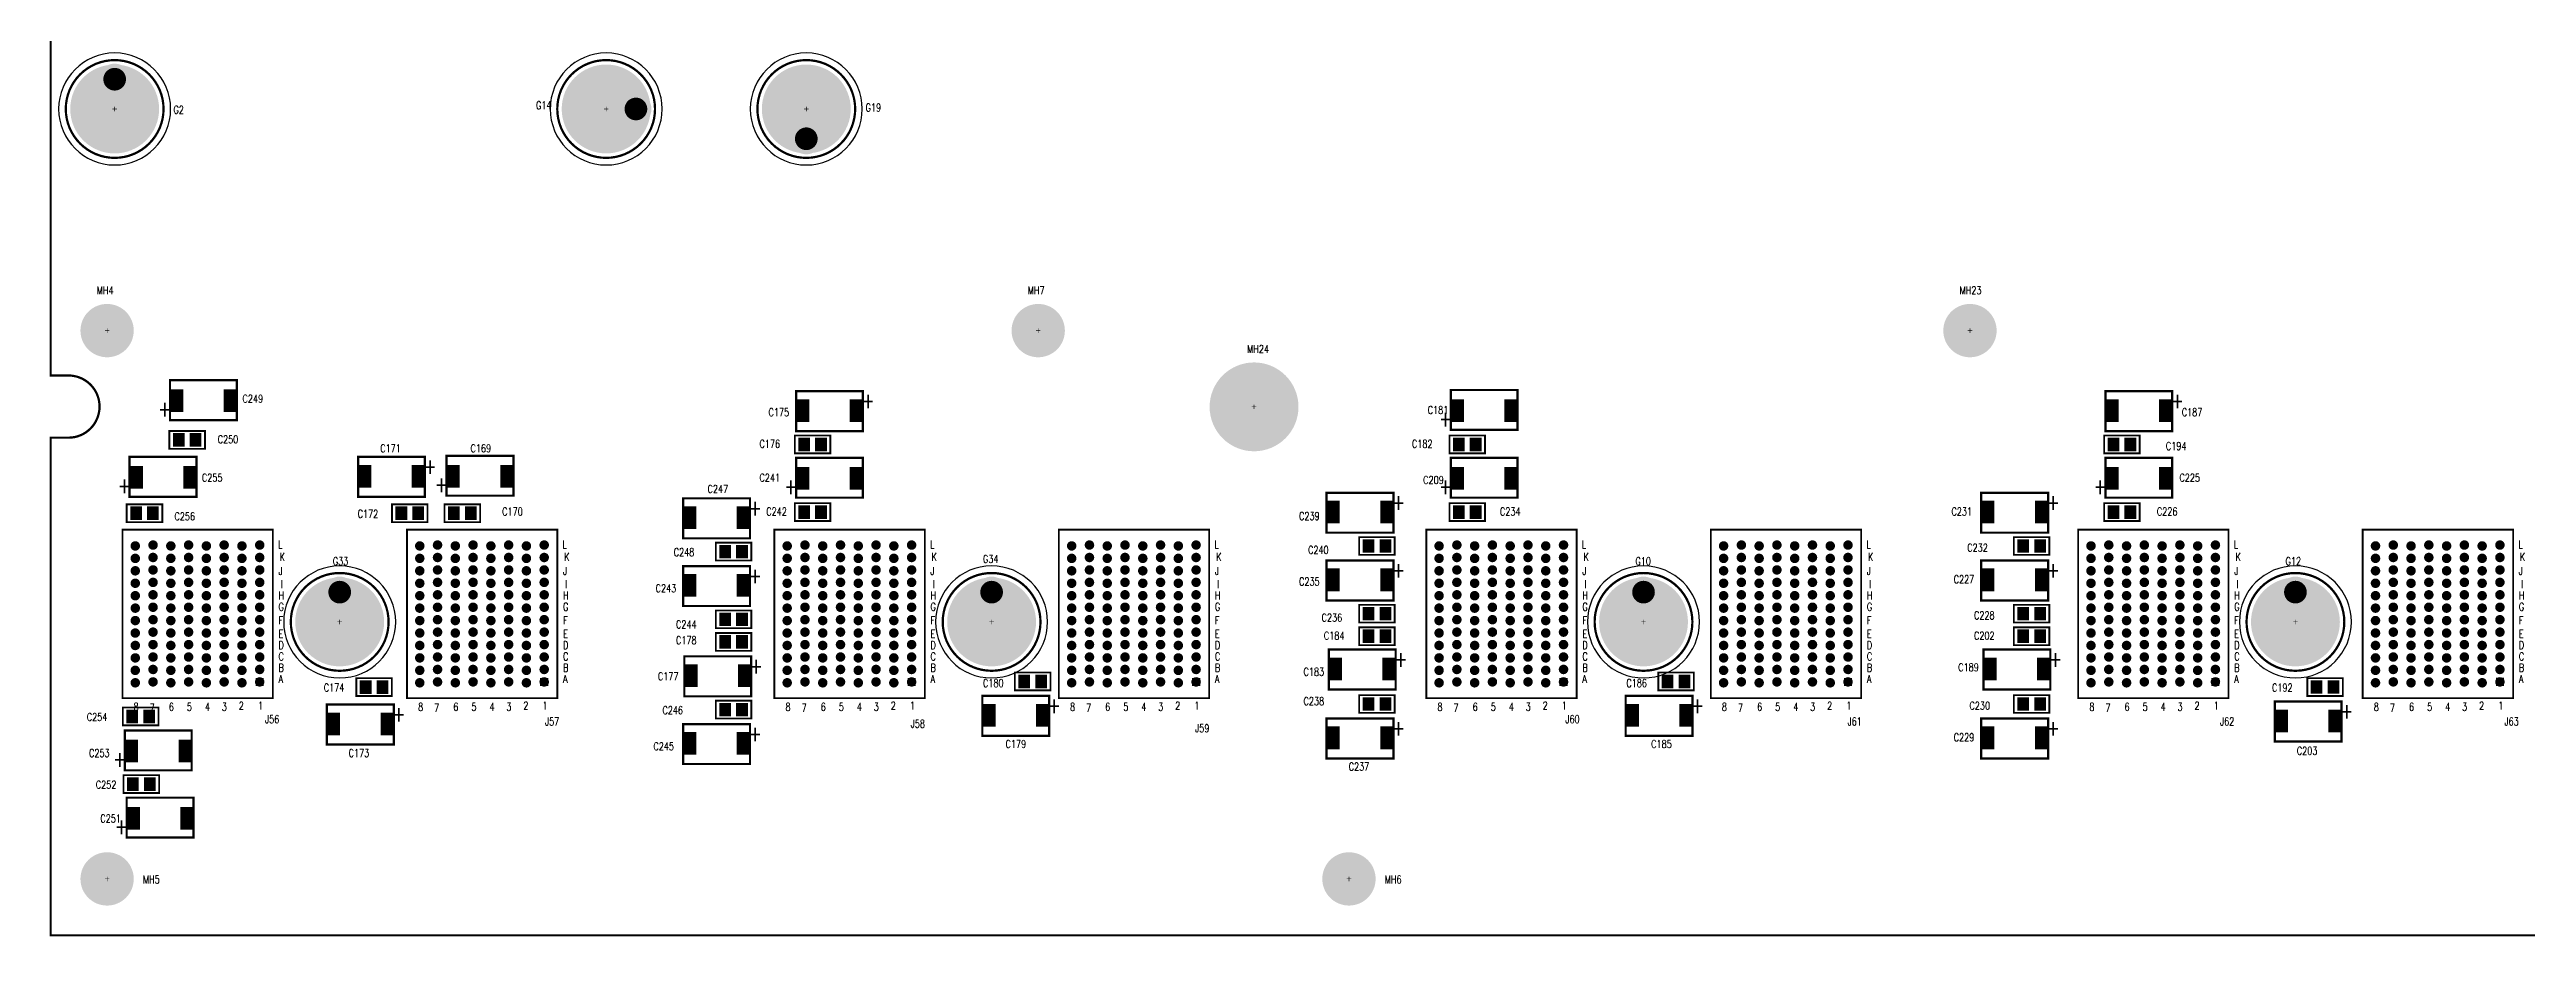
# Model space of a CAD drawing. Extents: x -1 to 432, y 0 to 280.
# Drawn here: x -0.1 to 278.6, y -0.1 to 99.7 of the extents above; entities that cross this region are included whole.
import ezdxf

# ---------------------------------------------------------------- set-up
doc = ezdxf.new("R2010")
doc.units = 0
doc.linetypes.add('KEEPOUT_00011000$0', pattern=[2, 1, 1])
for name, color, linetype in [('BOARD_OUTLINE_00', 2, 'CONTINUOUS'), ('DRIL_NPLTE_THRU_01', 176, 'CONTINUOUS'), ('DRIL_PLTE_THRU_01', 176, 'CONTINUOUS'), ('DRIL_SYMBOL', 2, 'CONTINUOUS'), ('KEEPOUT_-1', 2, 'CONTINUOUS'), ('PADS_INNER', 5, 'CONTINUOUS'), ('PADS_TOP', 5, 'CONTINUOUS'), ('PADS_XR_21', 4, 'CONTINUOUS'), ('PADS_XR_23', 4, 'CONTINUOUS'), ('PADS_XR_28', 4, 'CONTINUOUS'), ('PART_NAME_26', 255, 'CONTINUOUS'), ('PART_TOP_2DLINE_26', 222, 'CONTINUOUS'), ('PART_TOP_TEXT_26', 222, 'CONTINUOUS')]:
    doc.layers.add(name, color=color, linetype=linetype)
doc.styles.add('W0$127', font='simplex', dxfattribs={"width": 0.75})
doc.styles.add('W0$254', font='simplex', dxfattribs={"width": 0.75})

# ---------------------------------------------------------------- blocks, each defined once
blk = doc.blocks.new('SMOOTH_0$254')
at = {"const_width": 0.127}
blk.add_lwpolyline([(-0.0635, 0, 1), (0.0635, 0, 1)], format="xyb", close=True, dxfattribs=at)
blk = doc.blocks.new('BOARD_30791')
at = {"layer": 'BOARD_OUTLINE_00', "const_width": 0.254}
blk.add_lwpolyline([(290.399978, 279.4), (139.400026, 279.4, -1), (132.4, 279.4), (19.4, 279.4, -1), (12.4, 279.4), (0, 279.4), (0, 213.01), (2, 213.01, -1), (2, 206.01), (0, 206.01), (0, 63), (2, 63, -1), (2, 56), (0, 56), (0, 0), (431.8, 0)], format="xyb", dxfattribs=at)
at = {"layer": 'BOARD_OUTLINE_00'}
blk.add_blockref('SMOOTH_0$254', (0, 0), dxfattribs=at)
blk = doc.blocks.new('PART_BODY_TOP_1')
at = {"layer": 'KEEPOUT_-1', "linetype": 'KEEPOUT_00011000$0'}
blk.add_lwpolyline([(-6.3, 0, 1), (6.3, 0, 1)], format="xyb", close=True, dxfattribs=at)
at = {"layer": 'PART_TOP_2DLINE_26', "const_width": 0.254}
blk.add_lwpolyline([(5.5, 0, 1), (-5.5, 0, 1)], format="xyb", close=True, dxfattribs=at)
blk = doc.blocks.new('DRIL_SYMBOL_5$15')
at = {"layer": 'DRIL_SYMBOL', "const_width": 0.0508}
for points in [[(-0.254, 0), (0.254, 0)], [(0, -0.254), (0, 0.254)]]:
    blk.add_lwpolyline(points, dxfattribs=at)
blk = doc.blocks.new('DRIL_HOLE_5$15')
at = {"const_width": 2.575}
blk.add_lwpolyline([(-1.2875, 0, 1), (1.2875, 0, 1)], format="xyb", close=True, dxfattribs=at)
blk.add_blockref('DRIL_SYMBOL_5$15', (0, 0))
blk = doc.blocks.new('PAD_0')
at = {"const_width": 5}
blk.add_lwpolyline([(0, -2.5, 1), (0, 2.5, 1)], format="xyb", close=True, dxfattribs=at)
blk = doc.blocks.new('STK_TOP_181')
at = {"layer": 'DRIL_PLTE_THRU_01'}
blk.add_blockref('DRIL_HOLE_5$15', (0, 0), dxfattribs=at)
at = {"layer": 'PADS_INNER'}
blk.add_blockref('PAD_0', (0, 0), dxfattribs=at)
at = {"layer": 'PADS_TOP'}
blk.add_blockref('PAD_0', (0, 0), dxfattribs=at)
blk = doc.blocks.new('DRIL_SYMBOL_2$55')
at = {"layer": 'DRIL_SYMBOL', "const_width": 0.0508}
for points in [[(-0.254, 0), (0.254, 0)], [(0, -0.254), (0, 0.254)]]:
    blk.add_lwpolyline(points, dxfattribs=at)
blk = doc.blocks.new('DRIL_HOLE_2$55')
at = {"const_width": 1.275}
blk.add_lwpolyline([(-0.6375, 0, 1), (0.6375, 0, 1)], format="xyb", close=True, dxfattribs=at)
blk.add_blockref('DRIL_SYMBOL_2$55', (0, 0))
blk = doc.blocks.new('PAD_1')
at = {"const_width": 1.75}
blk.add_lwpolyline([(0, -0.875, 1), (0, 0.875, 1)], format="xyb", close=True, dxfattribs=at)
blk = doc.blocks.new('STK_TOP_182')
at = {"layer": 'DRIL_PLTE_THRU_01'}
blk.add_blockref('DRIL_HOLE_2$55', (0, 0), dxfattribs=at)
at = {"layer": 'PADS_INNER'}
blk.add_blockref('PAD_1', (0, 0), dxfattribs=at)
at = {"layer": 'PADS_TOP'}
blk.add_blockref('PAD_1', (0, 0), dxfattribs=at)
blk = doc.blocks.new('SYM_TOP_3')
for name, p in [('PART_BODY_TOP_1', (0, 0)), ('STK_TOP_181', (0, 0)), ('STK_TOP_182', (3.35, 0))]:
    blk.add_blockref(name, p)
blk = doc.blocks.new('PART_TOP_3')
blk.add_blockref('SYM_TOP_3', (0, 0))
at = {"layer": 'PART_NAME_26', "style": 'W0$127', "width": 0.75}
blk.add_text('G14', height=0.889, dxfattribs=at).set_placement((-7.89, -0.026))
blk = doc.blocks.new('PART_TOP_8')
blk.add_blockref('SYM_TOP_3', (0, 0))
at = {"layer": 'PART_NAME_26', "style": 'W0$127', "width": 0.75}
blk.add_text('G19', height=0.889, rotation=90, dxfattribs=at).set_placement((0.28, 6.67))
blk = doc.blocks.new('PART_TOP_9')
blk.add_blockref('SYM_TOP_3', (0, 0))
at = {"layer": 'PART_NAME_26', "style": 'W0$127', "width": 0.75}
blk.add_text('G2', height=0.889, rotation=270, dxfattribs=at).set_placement((-0.53, -6.62))
blk = doc.blocks.new('PART_TOP_24')
blk.add_blockref('SYM_TOP_3', (0, 0))
at = {"layer": 'PART_NAME_26', "style": 'W0$127', "width": 0.75}
blk.add_text('G33', height=0.889, rotation=270, dxfattribs=at).set_placement((6.386, 0.77))
blk = doc.blocks.new('PART_TOP_25')
blk.add_blockref('SYM_TOP_3', (0, 0))
at = {"layer": 'PART_NAME_26', "style": 'W0$127', "width": 0.75}
blk.add_text('G34', height=0.889, rotation=270, dxfattribs=at).set_placement((6.64, 0.968))
blk = doc.blocks.new('PART_TOP_26')
blk.add_blockref('SYM_TOP_3', (0, 0))
at = {"layer": 'PART_NAME_26', "style": 'W0$127', "width": 0.75}
blk.add_text('G10', height=0.889, rotation=270, dxfattribs=at).set_placement((6.386, 0.912))
blk = doc.blocks.new('PART_TOP_27')
blk.add_blockref('SYM_TOP_3', (0, 0))
at = {"layer": 'PART_NAME_26', "style": 'W0$127', "width": 0.75}
blk.add_text('G12', height=0.889, rotation=270, dxfattribs=at).set_placement((6.386, 1.11))
blk = doc.blocks.new('SMOOTH_0$2032')
at = {"const_width": 0.1016}
blk.add_lwpolyline([(-0.0508, 0, 1), (0.0508, 0, 1)], format="xyb", close=True, dxfattribs=at)
blk = doc.blocks.new('PART_BODY_TOP_5')
at = {"layer": 'PART_TOP_2DLINE_26', "const_width": 0.203}
blk.add_lwpolyline([(-8.44, 9.48), (8.48, 9.48), (8.48, -9.49), (-8.44, -9.49)], close=True, dxfattribs=at)
at = {"layer": 'PART_TOP_2DLINE_26'}
for p in [(-8.44, 9.48), (8.48, 9.48), (-8.44, -9.49), (8.48, -9.49)]:
    blk.add_blockref('SMOOTH_0$2032', p, dxfattribs=at)
at = {"layer": 'PART_TOP_TEXT_26', "style": 'W0$127', "width": 0.75}
for s, p in [('L', (9.07, 7.37)), ('K', (9.25, 5.97)), ('J', (9.12, 4.39)), ('I', (9.37, 2.9)), ('G', (9.12, 0.36)), ('H', (9.12, 1.63)), ('F', (9.12, -1.17)), ('E', (9.12, -2.69)), ('C', (9.12, -5.23)), ('D', (9.12, -3.96)), ('A', (9.12, -7.77)), ('B', (9.12, -6.5)), ('8', (-7.19, -10.9)), ('7', (-5.38, -11.02)), ('6', (-3.23, -10.9)), ('5', (-1.19, -10.9)), ('4', (0.84, -10.9)), ('3', (2.74, -10.9)), ('2', (4.65, -10.77)), ('1', (6.81, -10.77))]:
    blk.add_text(s, height=0.889, dxfattribs=at).set_placement(p)
blk = doc.blocks.new('DRIL_SYMBOL_0$5')
at = {"layer": 'DRIL_SYMBOL', "const_width": 0.0508}
for points in [[(-0.254, 0), (0.254, 0)], [(0, -0.254), (0, 0.254)]]:
    blk.add_lwpolyline(points, dxfattribs=at)
blk = doc.blocks.new('DRIL_HOLE_0$5')
at = {"const_width": 0.25}
blk.add_lwpolyline([(-0.125, 0, 1), (0.125, 0, 1)], format="xyb", close=True, dxfattribs=at)
blk.add_blockref('DRIL_SYMBOL_0$5', (0, 0))
blk = doc.blocks.new('PAD_2')
at = {"const_width": 0.4572}
blk.add_lwpolyline([(0, -0.2286, 1), (0, 0.2286, 1)], format="xyb", close=True, dxfattribs=at)
blk = doc.blocks.new('PAD_3')
at = {"const_width": 0.5334}
blk.add_lwpolyline([(0, -0.2667, 1), (0, 0.2667, 1)], format="xyb", close=True, dxfattribs=at)
blk = doc.blocks.new('STK_TOP_374')
at = {"layer": 'DRIL_PLTE_THRU_01'}
blk.add_blockref('DRIL_HOLE_0$5', (0, 0), dxfattribs=at)
at = {"layer": 'PADS_INNER'}
blk.add_blockref('PAD_2', (0, 0), dxfattribs=at)
at = {"layer": 'PADS_TOP'}
blk.add_blockref('PAD_2', (0, 0), dxfattribs=at)
at = {"layer": 'PADS_XR_21'}
blk.add_blockref('PAD_3', (0, 0), dxfattribs=at)
at = {"layer": 'PADS_XR_28'}
blk.add_blockref('PAD_3', (0, 0), dxfattribs=at)
blk = doc.blocks.new('PAD_4')
at = {"const_width": 0.9144}
blk.add_lwpolyline([(-0.4572, 0), (0.4572, 0)], dxfattribs=at)
blk = doc.blocks.new('STK_TOP_377')
at = {"layer": 'DRIL_PLTE_THRU_01'}
blk.add_blockref('DRIL_HOLE_0$5', (0, 0), dxfattribs=at)
at = {"layer": 'PADS_INNER'}
blk.add_blockref('PAD_2', (0, 0), dxfattribs=at)
at = {"layer": 'PADS_TOP'}
blk.add_blockref('PAD_4', (0, 0), dxfattribs=at)
at = {"layer": 'PADS_XR_21'}
blk.add_blockref('PAD_3', (0, 0), dxfattribs=at)
at = {"layer": 'PADS_XR_28'}
blk.add_blockref('PAD_3', (0, 0), dxfattribs=at)
blk = doc.blocks.new('SYM_TOP_7')
for name, p in [('PART_BODY_TOP_5', (0, 0)), ('STK_TOP_374', (-7, 7.65)), ('STK_TOP_374', (-7, 6.25)), ('STK_TOP_374', (-5, 7.75)), ('STK_TOP_374', (-5, 6.35)), ('STK_TOP_374', (-3, 7.65)), ('STK_TOP_374', (-3, 6.25)), ('STK_TOP_374', (-1, 7.75)), ('STK_TOP_374', (-1, 6.35)), ('STK_TOP_374', (1, 7.65)), ('STK_TOP_374', (1, 6.25)), ('STK_TOP_374', (3, 7.75)), ('STK_TOP_374', (3, 6.35)), ('STK_TOP_374', (5, 7.65)), ('STK_TOP_374', (5, 6.25)), ('STK_TOP_374', (7, 7.75)), ('STK_TOP_374', (7, 6.35)), ('STK_TOP_374', (-7, 4.85)), ('STK_TOP_374', (-7, 3.45)), ('STK_TOP_374', (-5, 4.95)), ('STK_TOP_374', (-5, 3.55)), ('STK_TOP_374', (-3, 4.85)), ('STK_TOP_374', (-3, 3.45)), ('STK_TOP_374', (-1, 4.95)), ('STK_TOP_374', (-1, 3.55)), ('STK_TOP_374', (1, 4.85)), ('STK_TOP_374', (1, 3.45)), ('STK_TOP_374', (3, 4.95)), ('STK_TOP_374', (3, 3.55)), ('STK_TOP_374', (5, 4.85)), ('STK_TOP_374', (5, 3.45)), ('STK_TOP_374', (7, 4.95)), ('STK_TOP_374', (7, 3.55)), ('STK_TOP_374', (-7, 2.05)), ('STK_TOP_374', (-7, 0.65)), ('STK_TOP_374', (-5, 2.15)), ('STK_TOP_374', (-5, 0.75)), ('STK_TOP_374', (-3, 2.05)), ('STK_TOP_374', (-3, 0.65)), ('STK_TOP_374', (-1, 2.15)), ('STK_TOP_374', (-1, 0.75)), ('STK_TOP_374', (1, 2.05)), ('STK_TOP_374', (1, 0.65)), ('STK_TOP_374', (3, 2.15)), ('STK_TOP_374', (3, 0.75)), ('STK_TOP_374', (5, 2.05)), ('STK_TOP_374', (5, 0.65)), ('STK_TOP_374', (7, 2.15)), ('STK_TOP_374', (7, 0.75)), ('STK_TOP_374', (-7, -0.75)), ('STK_TOP_374', (-7, -2.15)), ('STK_TOP_374', (-5, -0.65)), ('STK_TOP_374', (-5, -2.05)), ('STK_TOP_374', (-3, -0.75)), ('STK_TOP_374', (-3, -2.15)), ('STK_TOP_374', (-1, -0.65)), ('STK_TOP_374', (-1, -2.05)), ('STK_TOP_374', (1, -0.75)), ('STK_TOP_374', (1, -2.15)), ('STK_TOP_374', (3, -0.65)), ('STK_TOP_374', (3, -2.05)), ('STK_TOP_374', (5, -0.75)), ('STK_TOP_374', (5, -2.15)), ('STK_TOP_374', (7, -0.65)), ('STK_TOP_374', (7, -2.05)), ('STK_TOP_374', (-7, -3.55)), ('STK_TOP_374', (-7, -4.95)), ('STK_TOP_374', (-5, -3.45)), ('STK_TOP_374', (-5, -4.85)), ('STK_TOP_374', (-3, -3.55)), ('STK_TOP_374', (-3, -4.95)), ('STK_TOP_374', (-1, -3.45)), ('STK_TOP_374', (-1, -4.85)), ('STK_TOP_374', (1, -3.55)), ('STK_TOP_374', (1, -4.95)), ('STK_TOP_374', (3, -3.45)), ('STK_TOP_374', (3, -4.85)), ('STK_TOP_374', (5, -3.55)), ('STK_TOP_374', (5, -4.95)), ('STK_TOP_374', (7, -3.45)), ('STK_TOP_374', (7, -4.85)), ('STK_TOP_374', (-7, -6.35)), ('STK_TOP_374', (-7, -7.75)), ('STK_TOP_374', (-5, -6.25)), ('STK_TOP_374', (-5, -7.65)), ('STK_TOP_374', (-3, -6.35)), ('STK_TOP_374', (-3, -7.75)), ('STK_TOP_374', (-1, -6.25)), ('STK_TOP_374', (-1, -7.65)), ('STK_TOP_374', (1, -6.35)), ('STK_TOP_374', (1, -7.75)), ('STK_TOP_374', (3, -6.25)), ('STK_TOP_374', (3, -7.65)), ('STK_TOP_374', (5, -6.35)), ('STK_TOP_374', (5, -7.75)), ('STK_TOP_377', (7, -7.65)), ('STK_TOP_374', (7, -6.25))]:
    blk.add_blockref(name, p)
blk = doc.blocks.new('PART_TOP_40')
blk.add_blockref('SYM_TOP_7', (0, 0))
at = {"layer": 'PART_NAME_26', "style": 'W0$127', "width": 0.75}
blk.add_text('J56', height=0.889, dxfattribs=at).set_placement((7.61, -12.294))
blk = doc.blocks.new('PART_TOP_41')
blk.add_blockref('SYM_TOP_7', (0, 0))
at = {"layer": 'PART_NAME_26', "style": 'W0$127', "width": 0.75}
blk.add_text('J57', height=0.889, dxfattribs=at).set_placement((7.096, -12.548))
blk = doc.blocks.new('PART_TOP_42')
blk.add_blockref('SYM_TOP_7', (0, 0))
at = {"layer": 'PART_NAME_26', "style": 'W0$127', "width": 0.75}
blk.add_text('J58', height=0.889, dxfattribs=at).set_placement((6.904, -12.802))
blk = doc.blocks.new('PART_TOP_43')
blk.add_blockref('SYM_TOP_7', (0, 0))
at = {"layer": 'PART_NAME_26', "style": 'W0$127', "width": 0.75}
blk.add_text('J59', height=0.889, dxfattribs=at).set_placement((6.898, -13.31))
blk = doc.blocks.new('PART_TOP_44')
blk.add_blockref('SYM_TOP_7', (0, 0))
at = {"layer": 'PART_NAME_26', "style": 'W0$127', "width": 0.75}
blk.add_text('J60', height=0.889, dxfattribs=at).set_placement((7.214, -12.294))
blk = doc.blocks.new('PART_TOP_45')
blk.add_blockref('SYM_TOP_7', (0, 0))
at = {"layer": 'PART_NAME_26', "style": 'W0$127', "width": 0.75}
blk.add_text('J61', height=0.889, dxfattribs=at).set_placement((6.954, -12.548))
blk = doc.blocks.new('PART_TOP_46')
blk.add_blockref('SYM_TOP_7', (0, 0))
at = {"layer": 'PART_NAME_26', "style": 'W0$127', "width": 0.75}
blk.add_text('J62', height=0.889, dxfattribs=at).set_placement((7.524, -12.548))
blk = doc.blocks.new('PART_TOP_47')
blk.add_blockref('SYM_TOP_7', (0, 0))
at = {"layer": 'PART_NAME_26', "style": 'W0$127', "width": 0.75}
blk.add_text('J63', height=0.889, dxfattribs=at).set_placement((7.517892, -12.548108))
blk = doc.blocks.new('PART_BODY_TOP_30796')
at = {"layer": 'PART_TOP_2DLINE_26', "const_width": 0.254}
blk.add_lwpolyline([(-3.7592, 2.3114), (3.7592, 2.3114), (3.7592, -2.1844), (-3.7592, -2.1844)], close=True, dxfattribs=at)
at = {"layer": 'PART_TOP_2DLINE_26'}
for p in [(-3.7592, 2.3114), (3.7592, 2.3114), (-3.7592, -2.1844), (3.7592, -2.1844)]:
    blk.add_blockref('SMOOTH_0$254', p, dxfattribs=at)
at = {"layer": 'PART_TOP_TEXT_26', "style": 'W0$254', "width": 0.75}
blk.add_text('+', height=1.778, dxfattribs=at).set_placement((-5.08, -1.778))
blk = doc.blocks.new('DRIL_HOLE_0')
blk.add_lwpolyline([(0, 0, 1), (0, 0, 1)], format="xyb", close=True)
blk = doc.blocks.new('PAD_12')
blk.add_lwpolyline([(0, 0, 1), (0, 0, 1)], format="xyb", close=True)
blk = doc.blocks.new('PAD_13')
at = {"const_width": 1.4524}
blk.add_lwpolyline([(-1.2762, 0), (1.2762, 0)], dxfattribs=at)
blk = doc.blocks.new('PAD_14')
at = {"const_width": 1.3}
blk.add_lwpolyline([(-1.2, 0), (1.2, 0)], dxfattribs=at)
blk = doc.blocks.new('STK_TOP_130')
at = {"layer": 'DRIL_NPLTE_THRU_01'}
blk.add_blockref('DRIL_HOLE_0', (0, 0), dxfattribs=at)
at = {"layer": 'PADS_INNER'}
blk.add_blockref('PAD_12', (0, 0), dxfattribs=at)
at = {"layer": 'PADS_TOP', "rotation": 90}
blk.add_blockref('PAD_14', (0, 0), dxfattribs=at)
at = {"layer": 'PADS_XR_21', "rotation": 90}
blk.add_blockref('PAD_13', (0, 0), dxfattribs=at)
at = {"layer": 'PADS_XR_23', "rotation": 90}
blk.add_blockref('PAD_14', (0, 0), dxfattribs=at)
blk = doc.blocks.new('SYM_TOP_13')
for name, p in [('PART_BODY_TOP_30796', (0, 0)), ('STK_TOP_130', (-2.9972, 0)), ('STK_TOP_130', (3.0028, 0))]:
    blk.add_blockref(name, p)
blk = doc.blocks.new('PART_TOP_167')
blk.add_blockref('SYM_TOP_13', (0, 0))
at = {"layer": 'PART_NAME_26', "style": 'W0$127', "width": 0.75}
blk.add_text('C169', height=0.889, dxfattribs=at).set_placement((-1.05918, 2.69494))
blk = doc.blocks.new('PART_TOP_168')
blk.add_blockref('SYM_TOP_13', (0, 0))
at = {"layer": 'PART_NAME_26', "style": 'W0$127', "width": 0.75}
blk.add_text('C171', height=0.889, rotation=180, dxfattribs=at).set_placement((1.26238, -2.69494))
blk = doc.blocks.new('PART_TOP_169')
blk.add_blockref('SYM_TOP_13', (0, 0))
at = {"layer": 'PART_NAME_26', "style": 'W0$127', "width": 0.75}
blk.add_text('C173', height=0.889, rotation=180, dxfattribs=at).set_placement((1.31, 3.73))
blk = doc.blocks.new('PART_TOP_170')
blk.add_blockref('SYM_TOP_13', (0, 0))
at = {"layer": 'PART_NAME_26', "style": 'W0$127', "width": 0.75}
blk.add_text('C175', height=0.889, rotation=180, dxfattribs=at).set_placement((6.858, 0.635))
blk = doc.blocks.new('PART_TOP_171')
blk.add_blockref('SYM_TOP_13', (0, 0))
at = {"layer": 'PART_NAME_26', "style": 'W0$127', "width": 0.75}
blk.add_text('C177', height=0.889, rotation=180, dxfattribs=at).set_placement((6.731, 0.508))
blk = doc.blocks.new('PART_TOP_172')
blk.add_blockref('SYM_TOP_13', (0, 0))
at = {"layer": 'PART_NAME_26', "style": 'W0$127', "width": 0.75}
blk.add_text('C179', height=0.889, rotation=180, dxfattribs=at).set_placement((1.14, 3.68))
blk = doc.blocks.new('PART_TOP_173')
blk.add_blockref('SYM_TOP_13', (0, 0))
at = {"layer": 'PART_NAME_26', "style": 'W0$127', "width": 0.75}
blk.add_text('C181', height=0.889, dxfattribs=at).set_placement((-6.35, -0.381))
blk = doc.blocks.new('PART_TOP_174')
blk.add_blockref('SYM_TOP_13', (0, 0))
at = {"layer": 'PART_NAME_26', "style": 'W0$127', "width": 0.75}
blk.add_text('C183', height=0.889, rotation=180, dxfattribs=at).set_placement((6.604, 0.762))
blk = doc.blocks.new('PART_TOP_175')
blk.add_blockref('SYM_TOP_13', (0, 0))
at = {"layer": 'PART_NAME_26', "style": 'W0$127', "width": 0.75}
blk.add_text('C185', height=0.889, rotation=180, dxfattribs=at).set_placement((0.89, 3.68))
blk = doc.blocks.new('PART_TOP_176')
blk.add_blockref('SYM_TOP_13', (0, 0))
at = {"layer": 'PART_NAME_26', "style": 'W0$127', "width": 0.75}
blk.add_text('C187', height=0.889, rotation=180, dxfattribs=at).set_placement((-4.83, 0.63))
blk = doc.blocks.new('PART_TOP_177')
blk.add_blockref('SYM_TOP_13', (0, 0))
at = {"layer": 'PART_NAME_26', "style": 'W0$127', "width": 0.75}
blk.add_text('C189', height=0.889, rotation=180, dxfattribs=at).set_placement((6.604, 0.254))
blk = doc.blocks.new('PART_TOP_184')
blk.add_blockref('SYM_TOP_13', (0, 0))
at = {"layer": 'PART_NAME_26', "style": 'W0$127', "width": 0.75}
blk.add_text('C203', height=0.889, rotation=180, dxfattribs=at).set_placement((1.27, 3.81))
blk = doc.blocks.new('PART_TOP_187')
blk.add_blockref('SYM_TOP_13', (0, 0))
at = {"layer": 'PART_NAME_26', "style": 'W0$127', "width": 0.75}
blk.add_text('C209', height=0.889, dxfattribs=at).set_placement((-6.858, -0.635))
blk = doc.blocks.new('PART_TOP_195')
blk.add_blockref('SYM_TOP_13', (0, 0))
at = {"layer": 'PART_NAME_26', "style": 'W0$127', "width": 0.75}
blk.add_text('C225', height=0.889, dxfattribs=at).set_placement((4.572, -0.381))
blk = doc.blocks.new('PART_TOP_196')
blk.add_blockref('SYM_TOP_13', (0, 0))
at = {"layer": 'PART_NAME_26', "style": 'W0$127', "width": 0.75}
blk.add_text('C227', height=0.889, rotation=180, dxfattribs=at).set_placement((6.858, 0.381))
blk = doc.blocks.new('PART_TOP_197')
blk.add_blockref('SYM_TOP_13', (0, 0))
at = {"layer": 'PART_NAME_26', "style": 'W0$127', "width": 0.75}
blk.add_text('C229', height=0.889, rotation=180, dxfattribs=at).set_placement((6.858, 0.381))
blk = doc.blocks.new('PART_TOP_198')
blk.add_blockref('SYM_TOP_13', (0, 0))
at = {"layer": 'PART_NAME_26', "style": 'W0$127', "width": 0.75}
blk.add_text('C231', height=0.889, rotation=180, dxfattribs=at).set_placement((7.112, 0.381))
blk = doc.blocks.new('PART_TOP_200')
blk.add_blockref('SYM_TOP_13', (0, 0))
at = {"layer": 'PART_NAME_26', "style": 'W0$127', "width": 0.75}
blk.add_text('C235', height=0.889, rotation=180, dxfattribs=at).set_placement((6.858, 0.635))
blk = doc.blocks.new('PART_TOP_201')
blk.add_blockref('SYM_TOP_13', (0, 0))
at = {"layer": 'PART_NAME_26', "style": 'W0$127', "width": 0.75}
blk.add_text('C237', height=0.889, rotation=180, dxfattribs=at).set_placement((1.27, 3.68))
blk = doc.blocks.new('PART_TOP_202')
blk.add_blockref('SYM_TOP_13', (0, 0))
at = {"layer": 'PART_NAME_26', "style": 'W0$127', "width": 0.75}
blk.add_text('C239', height=0.889, rotation=180, dxfattribs=at).set_placement((6.858, 0.889))
blk = doc.blocks.new('PART_TOP_203')
blk.add_blockref('SYM_TOP_13', (0, 0))
at = {"layer": 'PART_NAME_26', "style": 'W0$127', "width": 0.75}
blk.add_text('C241', height=0.889, dxfattribs=at).set_placement((-7.874, -0.381))
blk = doc.blocks.new('PART_TOP_204')
blk.add_blockref('SYM_TOP_13', (0, 0))
at = {"layer": 'PART_NAME_26', "style": 'W0$127', "width": 0.75}
blk.add_text('C243', height=0.889, rotation=180, dxfattribs=at).set_placement((6.858, 0.762))
blk = doc.blocks.new('PART_TOP_205')
blk.add_blockref('SYM_TOP_13', (0, 0))
at = {"layer": 'PART_NAME_26', "style": 'W0$127', "width": 0.75}
blk.add_text('C245', height=0.889, rotation=180, dxfattribs=at).set_placement((7.112, 0.762))
blk = doc.blocks.new('PART_TOP_206')
blk.add_blockref('SYM_TOP_13', (0, 0))
at = {"layer": 'PART_NAME_26', "style": 'W0$127', "width": 0.75}
blk.add_text('C247', height=0.889, rotation=180, dxfattribs=at).set_placement((1.016, -2.794))
blk = doc.blocks.new('PART_TOP_207')
blk.add_blockref('SYM_TOP_13', (0, 0))
at = {"layer": 'PART_NAME_26', "style": 'W0$127', "width": 0.75}
blk.add_text('C249', height=0.889, dxfattribs=at).set_placement((4.40182, -0.22606))
blk = doc.blocks.new('PART_TOP_208')
blk.add_blockref('SYM_TOP_13', (0, 0))
at = {"layer": 'PART_NAME_26', "style": 'W0$127', "width": 0.75}
blk.add_text('C251', height=0.889, dxfattribs=at).set_placement((-6.72338, -0.48006))
blk = doc.blocks.new('PART_TOP_209')
blk.add_blockref('SYM_TOP_13', (0, 0))
at = {"layer": 'PART_NAME_26', "style": 'W0$127', "width": 0.75}
blk.add_text('C253', height=0.889, dxfattribs=at).set_placement((-7.79018, -0.68326))
blk = doc.blocks.new('PART_TOP_210')
blk.add_blockref('SYM_TOP_13', (0, 0))
at = {"layer": 'PART_NAME_26', "style": 'W0$127', "width": 0.75}
blk.add_text('C255', height=0.889, dxfattribs=at).set_placement((4.37642, -0.48006))
blk = doc.blocks.new('PART_BODY_TOP_30799')
at = {"layer": 'PART_TOP_2DLINE_26', "const_width": 0.2032}
blk.add_lwpolyline([(-1.999996, -0.999998), (1.999996, -0.999998), (1.999996, 0.999998), (-1.999996, 0.999998), (-1.999996, -0.999998)], dxfattribs=at)
at = {"layer": 'PART_TOP_2DLINE_26'}
for p in [(-1.999996, 0.999998), (1.999996, 0.999998), (-1.999996, -0.999998), (-1.999996, -0.999998), (1.999996, -0.999998)]:
    blk.add_blockref('SMOOTH_0$2032', p, dxfattribs=at)
blk = doc.blocks.new('PAD_15')
at = {"const_width": 1.321}
blk.add_lwpolyline([(-0.762, 0), (0.762, 0)], dxfattribs=at)
blk = doc.blocks.new('STK_TOP_54')
at = {"layer": 'DRIL_PLTE_THRU_01'}
blk.add_blockref('DRIL_HOLE_0', (0, 0), dxfattribs=at)
at = {"layer": 'PADS_INNER'}
blk.add_blockref('PAD_12', (0, 0), dxfattribs=at)
at = {"layer": 'PADS_TOP', "rotation": 90}
blk.add_blockref('PAD_15', (0, 0), dxfattribs=at)
blk = doc.blocks.new('SYM_TOP_16')
for name, p in [('PART_BODY_TOP_30799', (0, 0)), ('STK_TOP_54', (-0.94996, 0)), ('STK_TOP_54', (0.94996, 0))]:
    blk.add_blockref(name, p)
blk = doc.blocks.new('PART_TOP_297')
blk.add_blockref('SYM_TOP_16', (0, 0))
at = {"layer": 'PART_NAME_26', "style": 'W0$127', "width": 0.75}
blk.add_text('C170', height=0.889, dxfattribs=at).set_placement((4.47802, -0.25146))
blk = doc.blocks.new('PART_TOP_298')
blk.add_blockref('SYM_TOP_16', (0, 0))
at = {"layer": 'PART_NAME_26', "style": 'W0$127', "width": 0.75}
blk.add_text('C172', height=0.889, rotation=180, dxfattribs=at).set_placement((5.85978, 0.50546))
blk = doc.blocks.new('PART_TOP_299')
blk.add_blockref('SYM_TOP_16', (0, 0))
at = {"layer": 'PART_NAME_26', "style": 'W0$127', "width": 0.75}
blk.add_text('C174', height=0.889, rotation=180, dxfattribs=at).set_placement((5.65658, 0.50546))
blk = doc.blocks.new('PART_TOP_300')
blk.add_blockref('SYM_TOP_16', (0, 0))
at = {"layer": 'PART_NAME_26', "style": 'W0$127', "width": 0.75}
blk.add_text('C176', height=0.889, rotation=180, dxfattribs=at).set_placement((5.969, 0.381))
blk = doc.blocks.new('PART_TOP_301')
blk.add_blockref('SYM_TOP_16', (0, 0))
at = {"layer": 'PART_NAME_26', "style": 'W0$127', "width": 0.75}
blk.add_text('C178', height=0.889, rotation=180, dxfattribs=at).set_placement((6.477, 0.254))
blk = doc.blocks.new('PART_TOP_302')
blk.add_blockref('SYM_TOP_16', (0, 0))
at = {"layer": 'PART_NAME_26', "style": 'W0$127', "width": 0.75}
blk.add_text('C180', height=0.889, rotation=180, dxfattribs=at).set_placement((5.588, 0.635))
blk = doc.blocks.new('PART_TOP_303')
blk.add_blockref('SYM_TOP_16', (0, 0))
at = {"layer": 'PART_NAME_26', "style": 'W0$127', "width": 0.75}
blk.add_text('C182', height=0.889, dxfattribs=at).set_placement((-6.223, -0.381))
blk = doc.blocks.new('PART_TOP_304')
blk.add_blockref('SYM_TOP_16', (0, 0))
at = {"layer": 'PART_NAME_26', "style": 'W0$127', "width": 0.75}
blk.add_text('C184', height=0.889, rotation=180, dxfattribs=at).set_placement((5.969, 0.381))
blk = doc.blocks.new('PART_TOP_305')
blk.add_blockref('SYM_TOP_16', (0, 0))
at = {"layer": 'PART_NAME_26', "style": 'W0$127', "width": 0.75}
blk.add_text('C186', height=0.889, rotation=180, dxfattribs=at).set_placement((5.588, 0.635))
blk = doc.blocks.new('PART_TOP_308')
blk.add_blockref('SYM_TOP_16', (0, 0))
at = {"layer": 'PART_NAME_26', "style": 'W0$127', "width": 0.75}
blk.add_text('C192', height=0.889, rotation=180, dxfattribs=at).set_placement((5.969, 0.508))
blk = doc.blocks.new('PART_TOP_309')
blk.add_blockref('SYM_TOP_16', (0, 0))
at = {"layer": 'PART_NAME_26', "style": 'W0$127', "width": 0.75}
blk.add_text('C194', height=0.889, rotation=180, dxfattribs=at).set_placement((-4.95, 0.63))
blk = doc.blocks.new('PART_TOP_313')
blk.add_blockref('SYM_TOP_16', (0, 0))
at = {"layer": 'PART_NAME_26', "style": 'W0$127', "width": 0.75}
blk.add_text('C202', height=0.889, rotation=180, dxfattribs=at).set_placement((6.477, 0.381))
blk = doc.blocks.new('PART_TOP_325')
blk.add_blockref('SYM_TOP_16', (0, 0))
at = {"layer": 'PART_NAME_26', "style": 'W0$127', "width": 0.75}
blk.add_text('C226', height=0.889, dxfattribs=at).set_placement((3.937, -0.381))
blk = doc.blocks.new('PART_TOP_326')
blk.add_blockref('SYM_TOP_16', (0, 0))
at = {"layer": 'PART_NAME_26', "style": 'W0$127', "width": 0.75}
blk.add_text('C228', height=0.889, rotation=180, dxfattribs=at).set_placement((6.477, 0.635))
blk = doc.blocks.new('PART_TOP_327')
blk.add_blockref('SYM_TOP_16', (0, 0))
at = {"layer": 'PART_NAME_26', "style": 'W0$127', "width": 0.75}
blk.add_text('C230', height=0.889, rotation=180, dxfattribs=at).set_placement((6.985, 0.635))
blk = doc.blocks.new('PART_TOP_328')
blk.add_blockref('SYM_TOP_16', (0, 0))
at = {"layer": 'PART_NAME_26', "style": 'W0$127', "width": 0.75}
blk.add_text('C232', height=0.889, rotation=180, dxfattribs=at).set_placement((7.239, 0.635))
blk = doc.blocks.new('PART_TOP_329')
blk.add_blockref('SYM_TOP_16', (0, 0))
at = {"layer": 'PART_NAME_26', "style": 'W0$127', "width": 0.75}
blk.add_text('C234', height=0.889, dxfattribs=at).set_placement((3.683, -0.381))
blk = doc.blocks.new('PART_TOP_330')
blk.add_blockref('SYM_TOP_16', (0, 0))
at = {"layer": 'PART_NAME_26', "style": 'W0$127', "width": 0.75}
blk.add_text('C236', height=0.889, rotation=180, dxfattribs=at).set_placement((6.223, 0.889))
blk = doc.blocks.new('PART_TOP_331')
blk.add_blockref('SYM_TOP_16', (0, 0))
at = {"layer": 'PART_NAME_26', "style": 'W0$127', "width": 0.75}
blk.add_text('C238', height=0.889, rotation=180, dxfattribs=at).set_placement((8.255, 0.127))
blk = doc.blocks.new('PART_TOP_332')
blk.add_blockref('SYM_TOP_16', (0, 0))
at = {"layer": 'PART_NAME_26', "style": 'W0$127', "width": 0.75}
blk.add_text('C240', height=0.889, rotation=180, dxfattribs=at).set_placement((7.747, 0.889))
blk = doc.blocks.new('PART_TOP_333')
blk.add_blockref('SYM_TOP_16', (0, 0))
at = {"layer": 'PART_NAME_26', "style": 'W0$127', "width": 0.75}
blk.add_text('C242', height=0.889, dxfattribs=at).set_placement((-5.207, -0.381))
blk = doc.blocks.new('PART_TOP_334')
blk.add_blockref('SYM_TOP_16', (0, 0))
at = {"layer": 'PART_NAME_26', "style": 'W0$127', "width": 0.75}
blk.add_text('C244', height=0.889, rotation=180, dxfattribs=at).set_placement((6.477, 1.016))
blk = doc.blocks.new('PART_TOP_335')
blk.add_blockref('SYM_TOP_16', (0, 0))
at = {"layer": 'PART_NAME_26', "style": 'W0$127', "width": 0.75}
blk.add_text('C246', height=0.889, rotation=180, dxfattribs=at).set_placement((8.001, 0.508))
blk = doc.blocks.new('PART_TOP_336')
blk.add_blockref('SYM_TOP_16', (0, 0))
at = {"layer": 'PART_NAME_26', "style": 'W0$127', "width": 0.75}
blk.add_text('C248', height=0.889, rotation=180, dxfattribs=at).set_placement((6.731, 0.508))
blk = doc.blocks.new('PART_TOP_337')
blk.add_blockref('SYM_TOP_16', (0, 0))
at = {"layer": 'PART_NAME_26', "style": 'W0$127', "width": 0.75}
blk.add_text('C250', height=0.889, dxfattribs=at).set_placement((3.43662, -0.37846))
blk = doc.blocks.new('PART_TOP_338')
blk.add_blockref('SYM_TOP_16', (0, 0))
at = {"layer": 'PART_NAME_26', "style": 'W0$127', "width": 0.75}
blk.add_text('C252', height=0.889, dxfattribs=at).set_placement((-5.12318, -0.50546))
blk = doc.blocks.new('PART_TOP_339')
blk.add_blockref('SYM_TOP_16', (0, 0))
at = {"layer": 'PART_NAME_26', "style": 'W0$127', "width": 0.75}
blk.add_text('C254', height=0.889, dxfattribs=at).set_placement((-6.06298, -0.50546))
blk = doc.blocks.new('PART_TOP_340')
blk.add_blockref('SYM_TOP_16', (0, 0))
at = {"layer": 'PART_NAME_26', "style": 'W0$127', "width": 0.75}
blk.add_text('C256', height=0.889, dxfattribs=at).set_placement((3.37488, -0.794262))
blk = doc.blocks.new('DRIL_SYMBOL_7')
at = {"layer": 'DRIL_SYMBOL', "const_width": 0.0508}
for points in [[(-0.254, 0), (0.254, 0)], [(0, -0.254), (0, 0.254)]]:
    blk.add_lwpolyline(points, dxfattribs=at)
blk = doc.blocks.new('DRIL_HOLE_7')
at = {"const_width": 3.5}
blk.add_lwpolyline([(-1.75, 0, 1), (1.75, 0, 1)], format="xyb", close=True, dxfattribs=at)
blk.add_blockref('DRIL_SYMBOL_7', (0, 0))
blk = doc.blocks.new('STK_TOP_205')
at = {"layer": 'DRIL_PLTE_THRU_01'}
blk.add_blockref('DRIL_HOLE_7', (0, 0), dxfattribs=at)
at = {"layer": 'PADS_INNER'}
blk.add_blockref('PAD_0', (0, 0), dxfattribs=at)
at = {"layer": 'PADS_TOP'}
blk.add_blockref('PAD_0', (0, 0), dxfattribs=at)
blk = doc.blocks.new('SYM_TOP_12')
blk.add_blockref('STK_TOP_205', (0, 0))
blk = doc.blocks.new('PART_TOP_343')
blk.add_blockref('SYM_TOP_12', (0, 0))
at = {"layer": 'PART_NAME_26', "style": 'W0$127', "width": 0.75}
blk.add_text('MH24', height=0.889, dxfattribs=at).set_placement((-0.772, 6.062))
blk = doc.blocks.new('DRIL_SYMBOL_3$5')
at = {"layer": 'DRIL_SYMBOL', "const_width": 0.0508}
for points in [[(-0.254, 0), (0.254, 0)], [(0, -0.254), (0, 0.254)]]:
    blk.add_lwpolyline(points, dxfattribs=at)
blk = doc.blocks.new('DRIL_HOLE_3$5')
at = {"const_width": 1.75}
blk.add_lwpolyline([(-0.875, 0, 1), (0.875, 0, 1)], format="xyb", close=True, dxfattribs=at)
blk.add_blockref('DRIL_SYMBOL_3$5', (0, 0))
blk = doc.blocks.new('PAD_18')
at = {"const_width": 3}
blk.add_lwpolyline([(0, -1.5, 1), (0, 1.5, 1)], format="xyb", close=True, dxfattribs=at)
blk = doc.blocks.new('STK_TOP_206')
at = {"layer": 'DRIL_PLTE_THRU_01'}
blk.add_blockref('DRIL_HOLE_3$5', (0, 0), dxfattribs=at)
at = {"layer": 'PADS_INNER'}
blk.add_blockref('PAD_18', (0, 0), dxfattribs=at)
at = {"layer": 'PADS_TOP'}
blk.add_blockref('PAD_18', (0, 0), dxfattribs=at)
blk = doc.blocks.new('SYM_TOP_11')
blk.add_blockref('STK_TOP_206', (0, 0))
blk = doc.blocks.new('PART_TOP_360')
blk.add_blockref('SYM_TOP_11', (0, 0))
at = {"layer": 'PART_NAME_26', "style": 'W0$127', "width": 0.75}
blk.add_text('MH23', height=0.889, dxfattribs=at).set_placement((-1.16332, 4.086))
blk = doc.blocks.new('PART_TOP_363')
blk.add_blockref('SYM_TOP_11', (0, 0))
at = {"layer": 'PART_NAME_26', "style": 'W0$127', "width": 0.75}
blk.add_text('MH4', height=0.889, dxfattribs=at).set_placement((-1.16332, 4.086))
blk = doc.blocks.new('PART_TOP_364')
blk.add_blockref('SYM_TOP_11', (0, 0))
at = {"layer": 'PART_NAME_26', "style": 'W0$127', "width": 0.75}
blk.add_text('MH5', height=0.889, dxfattribs=at).set_placement((4.03606, -0.508))
blk = doc.blocks.new('PART_TOP_365')
blk.add_blockref('SYM_TOP_11', (0, 0))
at = {"layer": 'PART_NAME_26', "style": 'W0$127', "width": 0.75}
blk.add_text('MH6', height=0.889, dxfattribs=at).set_placement((4.03606, -0.508))
blk = doc.blocks.new('PART_TOP_366')
blk.add_blockref('SYM_TOP_11', (0, 0))
at = {"layer": 'PART_NAME_26', "style": 'W0$127', "width": 0.75}
blk.add_text('MH7', height=0.889, dxfattribs=at).set_placement((-1.16332, 4.086))

msp = doc.modelspace()

# ---------------------------------------------------------------- block references
for name, p in [('BOARD_30791', (0, 0)), ('PART_TOP_3', (62.5, 92.99)), ('PART_TOP_363', (6.35, 68.05)), ('PART_TOP_366', (111.11484, 68.05)), ('PART_TOP_360', (215.9508, 68.05)), ('PART_TOP_343', (135.4, 59.47)), ('PART_TOP_207', (17.18818, 60.17006)), ('PART_TOP_173', (161.29, 59.055)), ('PART_TOP_337', (15.35938, 55.75046)), ('PART_TOP_303', (159.385, 55.245)), ('PART_TOP_210', (12.64158, 51.53406)), ('PART_TOP_167', (48.30318, 51.66106)), ('PART_TOP_203', (87.63, 51.435)), ('PART_TOP_187', (161.29, 51.435)), ('PART_TOP_195', (234.95, 51.435)), ('PART_TOP_340', (10.55878, 47.49546)), ('PART_TOP_297', (46.32198, 47.49546)), ('PART_TOP_333', (85.725, 47.625)), ('PART_TOP_329', (159.385, 47.625)), ('PART_TOP_325', (233.045, 47.625)), ('PART_TOP_40', (16.52, 36.17)), ('PART_TOP_41', (48.53, 36.17)), ('PART_TOP_42', (89.87, 36.17)), ('PART_TOP_43', (121.88, 36.17)), ('PART_TOP_44', (163.22, 36.17)), ('PART_TOP_45', (195.23, 36.17)), ('PART_TOP_46', (236.57, 36.17)), ('PART_TOP_47', (268.580108, 36.170108)), ('PART_TOP_339', (10.12698, 24.63546)), ('PART_TOP_209', (12.10818, 20.74926)), ('PART_TOP_338', (10.20318, 17.01546)), ('PART_TOP_208', (12.31138, 13.18006)), ('PART_TOP_364', (6.35, 6.35)), ('PART_TOP_365', (146.07794, 6.35))]:
    msp.add_blockref(name, p)
for name, p, rotation in [('PART_TOP_9', (7.2, 92.99), 90), ('PART_TOP_8', (85.02, 92.99), 270), ('PART_TOP_170', (87.63, 59.055), 180), ('PART_TOP_176', (234.95, 59.055), 180), ('PART_TOP_300', (85.725, 55.245), 180), ('PART_TOP_309', (233.045, 55.245), 180), ('PART_TOP_168', (38.34638, 51.66106), 180), ('PART_TOP_206', (74.93, 46.99), 180), ('PART_TOP_298', (40.40378, 47.49546), 180), ('PART_TOP_202', (147.32, 47.625), 180), ('PART_TOP_198', (220.98, 47.625), 180), ('PART_TOP_336', (76.835, 43.18), 180), ('PART_TOP_332', (149.225, 43.815), 180), ('PART_TOP_328', (222.885, 43.815), 180), ('PART_TOP_24', (32.52, 35.27), 90), ('PART_TOP_25', (105.87, 35.27), 90), ('PART_TOP_200', (147.32, 40.005), 180), ('PART_TOP_26', (179.22, 35.27), 90), ('PART_TOP_196', (220.98, 40.005), 180), ('PART_TOP_27', (252.57, 35.27), 90), ('PART_TOP_204', (74.93, 39.37), 180), ('PART_TOP_334', (76.835, 35.56), 180), ('PART_TOP_330', (149.225, 36.195), 180), ('PART_TOP_326', (222.885, 36.195), 180), ('PART_TOP_301', (76.835, 33.02), 180), ('PART_TOP_304', (149.225, 33.655), 180), ('PART_TOP_313', (222.885, 33.655), 180), ('PART_TOP_171', (75.057, 29.21), 180), ('PART_TOP_174', (147.574, 29.972), 180), ('PART_TOP_177', (221.234, 29.972), 180), ('PART_TOP_299', (36.39058, 27.93746), 180), ('PART_TOP_302', (110.49, 28.575), 180), ('PART_TOP_305', (182.88, 28.575), 180), ('PART_TOP_308', (255.905, 27.94), 180), ('PART_TOP_169', (34.84118, 23.79726), 180), ('PART_TOP_335', (76.835, 25.4), 180), ('PART_TOP_172', (108.585, 24.765), 180), ('PART_TOP_331', (149.225, 26.035), 180), ('PART_TOP_175', (180.975, 24.765), 180), ('PART_TOP_327', (222.885, 26.035), 180), ('PART_TOP_184', (254, 24.13), 180), ('PART_TOP_205', (74.93, 21.59), 180), ('PART_TOP_201', (147.32, 22.225), 180), ('PART_TOP_197', (220.98, 22.225), 180)]:
    msp.add_blockref(name, p, dxfattribs=dict(rotation=rotation))

doc.saveas('drawing.dxf')
